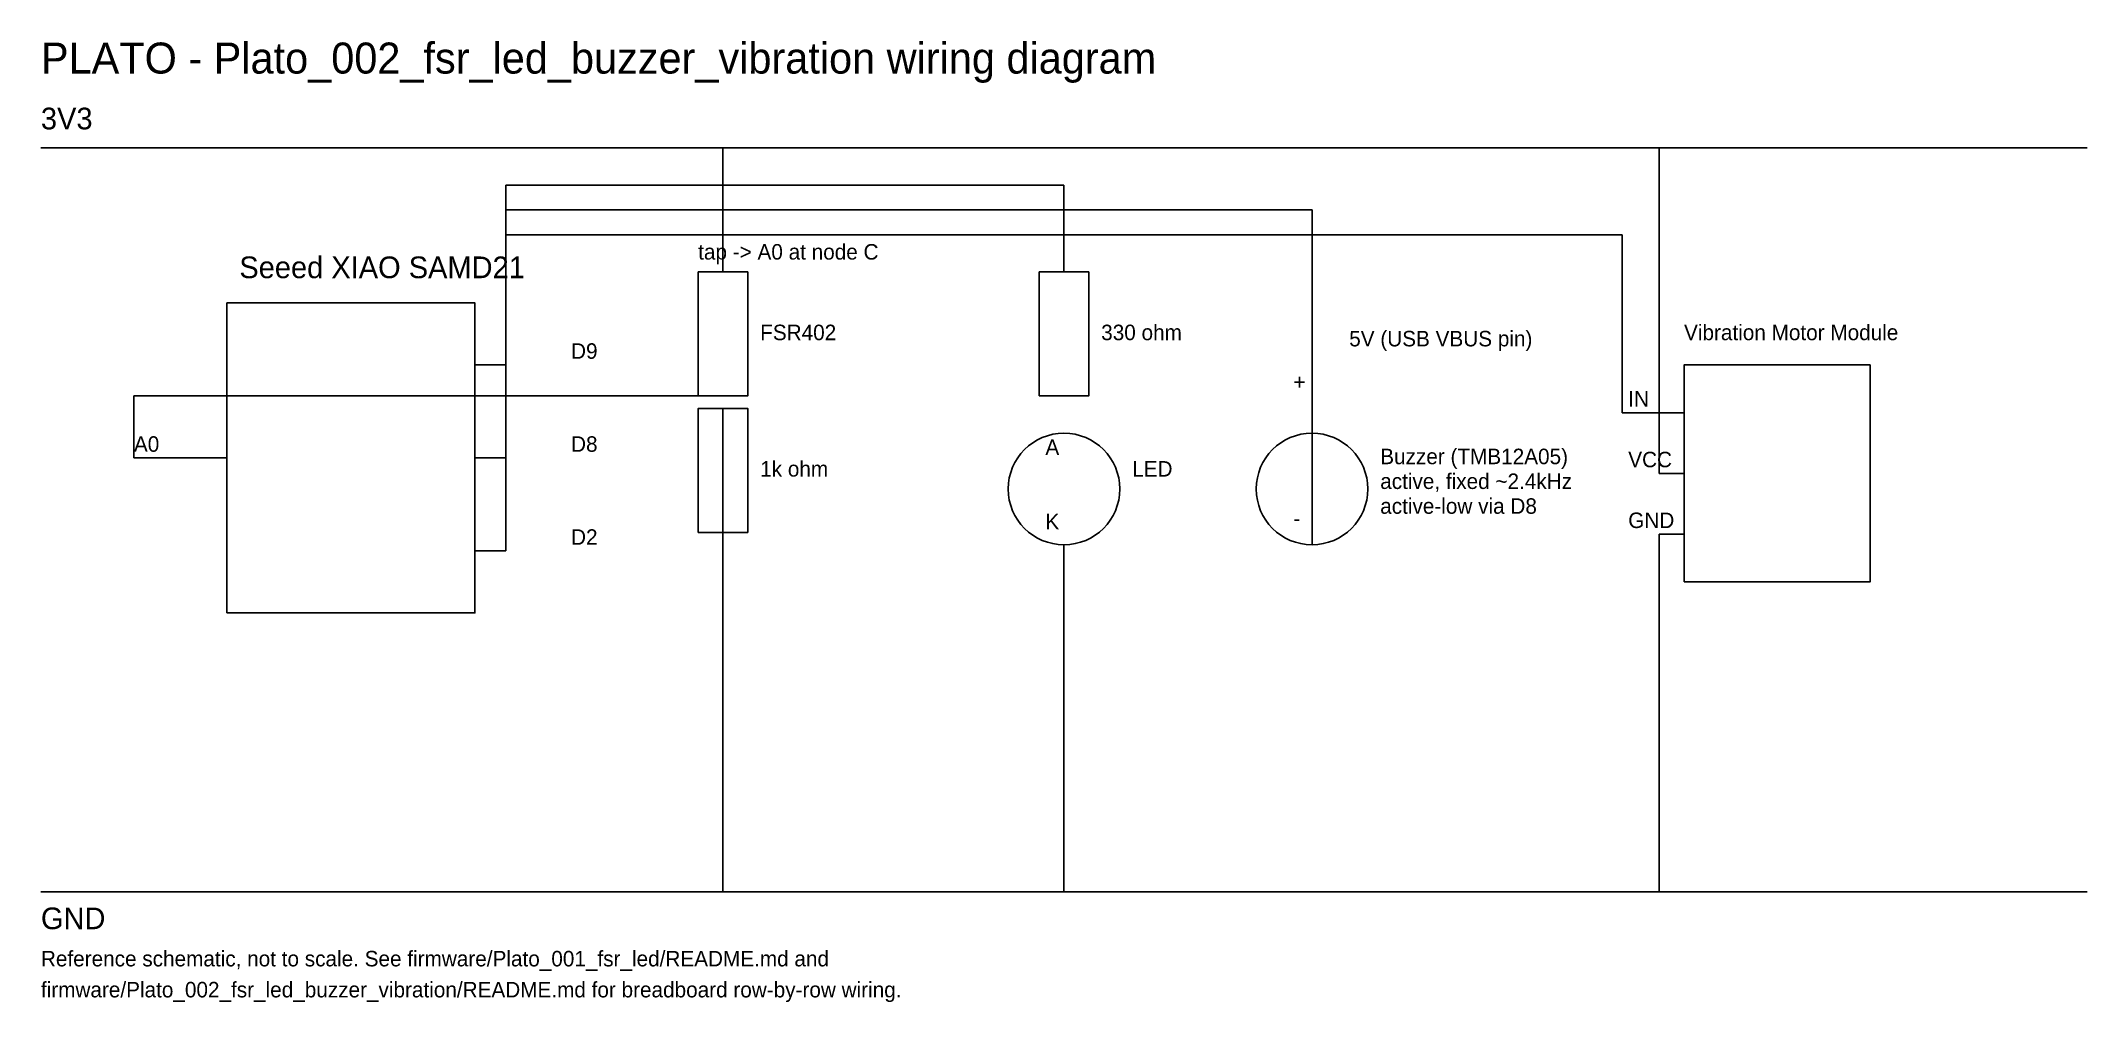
# Model space of a CAD drawing. Header units: metres. Extents: x -30 to 300, y -38 to 117.
import ezdxf

# ---------------------------------------------------------------- set-up
doc = ezdxf.new("R2010")
doc.units = ezdxf.units.M
for name, color, linetype in [('COMPONENTS', 1, 'Continuous'), ('LABELS', 7, 'Continuous'), ('RAILS', 3, 'Continuous'), ('WIRES', 5, 'Continuous')]:
    doc.layers.add(name, color=color, linetype=linetype)

msp = doc.modelspace()

# ---------------------------------------------------------------- linework, layer by layer
at = {"layer": 'COMPONENTS'}
for points in [[(76, 60), (84, 60), (84, 80), (76, 80)], [(131, 60), (139, 60), (139, 80), (131, 80)], [(0, 25), (40, 25), (40, 75), (0, 75)], [(235, 30), (265, 30), (265, 65), (235, 65)], [(76, 38), (84, 38), (84, 58), (76, 58)]]:
    msp.add_lwpolyline(points, close=True, dxfattribs=at)
for centre in [(135, 45), (175, 45)]:
    msp.add_circle(centre, 9, dxfattribs=at)
at = {"layer": 'RAILS'}
for p, q in [((-30, 100), (300, 100)), ((-30, -20), (300, -20))]:
    msp.add_line(p, q, dxfattribs=at)
at = {"layer": 'WIRES'}
for p, q in [((80, 100), (80, 80)), ((231, 100), (231, 47.5)), ((45, 65), (45, 94)), ((45, 94), (135, 94)), ((135, 94), (135, 80)), ((45, 50), (45, 90)), ((45, 90), (175, 90)), ((175, 90), (175, 36)), ((45, 35), (45, 86)), ((45, 86), (225, 86)), ((225, 86), (225, 57.3)), ((175, 80), (175, 60)), ((40, 65), (45, 65)), ((80, 60), (-15, 60)), ((-15, 60), (-15, 50)), ((80, 58), (80, -20)), ((225, 57.3), (235, 57.3)), ((0, 50), (-15, 50)), ((40, 50), (45, 50)), ((231, 47.5), (235, 47.5)), ((231, -20), (231, 37.7)), ((231, 37.7), (235, 37.7)), ((40, 35), (45, 35)), ((135, 36), (135, -20))]:
    msp.add_line(p, q, dxfattribs=at)

# ---------------------------------------------------------------- texts
at = {"layer": 'LABELS'}
for s, height, p in [('PLATO - Plato_002_fsr_led_buzzer_vibration wiring diagram', 5, (-30, 112)), ('Seeed XIAO SAMD21', 3.5, (2, 79)), ('tap -> A0 at node C', 2.5, (76, 82)), ('FSR402', 2.5, (86, 69)), ('330 ohm', 2.5, (141, 69)), ('5V (USB VBUS pin)', 2.5, (181, 68)), ('Vibration Motor Module', 2.5, (235, 69)), ('D9', 2.5, (55.5, 66)), ('+', 2.5, (172, 61)), ('IN', 2.5, (226, 58.3)), ('A0', 2.5, (-15, 51)), ('D8', 2.5, (55.5, 51)), ('A', 2.5, (132, 50.5)), ('1k ohm', 2.5, (86, 47)), ('LED', 2.5, (146, 47)), ('Buzzer (TMB12A05)', 2.5, (186, 49)), ('VCC', 2.5, (226, 48.5)), ('active, fixed ~2.4kHz', 2.5, (186, 45)), ('active-low via D8', 2.5, (186, 41)), ('K', 2.5, (132, 38.5)), ('-', 2.5, (172, 39)), ('GND', 2.5, (226, 38.7)), ('D2', 2.5, (55.5, 36)), ('Reference schematic, not to scale. See firmware/Plato_001_fsr_led/README.md and', 2.5, (-30, -32)), ('firmware/Plato_002_fsr_led_buzzer_vibration/README.md for breadboard row-by-row wiring.', 2.5, (-30, -37))]:
    msp.add_text(s, height=height, dxfattribs=at).set_placement(p)
at = {"layer": 'RAILS'}
for s, p in [('3V3', (-30, 103)), ('GND', (-30, -26))]:
    msp.add_text(s, height=3.5, dxfattribs=at).set_placement(p)

doc.saveas('drawing.dxf')
